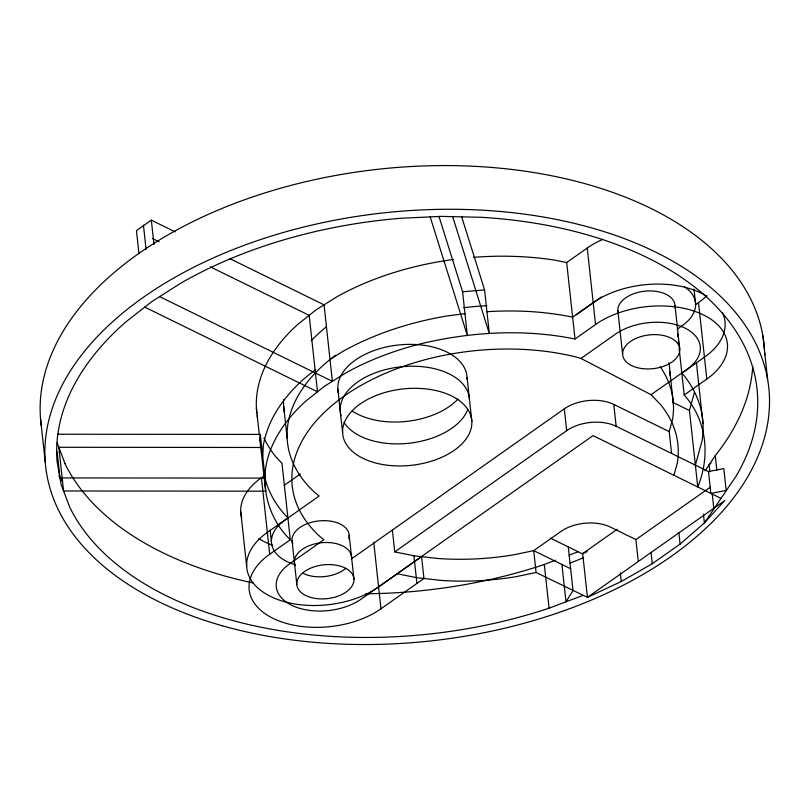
<?xml version="1.0" encoding="UTF-8"?>
<svg xmlns="http://www.w3.org/2000/svg" width="810" height="810" viewBox="0 0 810 810"><rect width="100%" height="100%" fill="white"/><g stroke="black" fill="none" stroke-linecap="round" stroke-linejoin="round"><path stroke-width="1.21" d="M261.043 447.474L58.836 447.282L63.585 490.981L265.791 491.174L259.969 440.944L260.344 434.413L57.743 434.231M262.713 456.263L263.331 445.53A221.282 130.997 -6.2 0 1 303.709 379.029L315.11 369.957M671.571 453.448L669.202 431.598L672.553 419.357A193.954 114.817 -6.2 0 0 660.201 366.687M679.134 348.32L684.197 394.996C706.948 420.299 710.481 456.03 697.754 486.972L689.442 410.508L694.423 392.344M673.94 475.298L677.302 463.047A193.954 114.817 -6.2 0 0 661.173 405.304L651.078 394.693L580.952 358.466L576.416 357.089A193.954 114.817 -6.2 0 0 344.25 396.039A193.954 114.817 -6.2 0 0 320.8 537.313L323.909 539.703L289.514 563.952A49.359 29.221 -6.2 0 0 291.681 605.262A49.359 29.221 -6.2 0 0 361.179 599.086L593.021 435.618L720.748 498.251M695.375 465.122L702.017 440.913A221.282 130.997 -6.2 0 0 683.62 375.03L681.828 373.147L704.437 357.21A76.626 45.36 -6.2 0 0 722.449 312.761M705.014 470.853L715.27 455.615L716.85 470.175M582.906 595.441L549.058 608.158A351.884 208.322 -6.2 0 1 69.711 507.161L61.114 484.451L57.014 460.991A351.884 208.322 -6.2 0 1 126.046 321.762L151.754 301.654L180.782 283.176A351.884 208.322 -6.2 0 1 401.315 218.234L441.308 216.391L480.856 217.282A351.884 208.322 -6.2 0 1 735.946 476.391L704.386 522.926L680.106 544.077L652.273 563.699L621.25 581.539L587.432 597.365L536.098 572.488L516.203 576.639A193.954 114.817 -6.2 0 1 440.863 580.385L416.684 577.682L397.123 573.743M175.203 231.862L151.338 220.158L136.455 230.648L138.956 253.712M617.26 529.234L582.37 553.807L550.365 538.124M703.434 514.188L704.386 522.926L724.788 500.519L587.432 597.365L582.684 553.676L587.189 551.559M241.704 517.681A76.626 45.36 -6.2 0 1 261.417 477.768L265.528 474.873M473.647 257.337A221.282 130.997 -6.2 0 1 554.739 260.132L566.686 262.531L587.25 248.042A76.626 45.36 -6.2 0 1 602.67 239.426M284.249 485.342L300.429 473.931M576.214 314.766L601.496 296.936M263.412 469.324C265.518 487.691 274.985 504.863 287.904 517.904L267.351 532.393A76.626 45.36 -6.2 0 0 270.702 596.524A76.626 45.36 -6.2 0 0 378.604 586.946L421.575 556.642L423.954 578.492L380.973 608.796A76.626 45.36 -6.2 0 1 273.071 618.374A76.626 45.36 -6.2 0 1 269.72 554.242L290.284 539.744L281.971 463.279L275.805 456.8A221.282 130.997 -6.2 0 1 263.989 437.977M290.284 539.744C266.713 517.074 258.258 480.613 270.449 450.076A221.282 130.997 -6.2 0 1 306.079 400.879L324.405 386.309L345.485 373.086A221.282 130.997 -6.2 0 1 421.413 343.642C471.531 331.735 524.333 328.738 574.999 339.005L595.553 324.506A76.626 45.36 -6.2 0 1 703.455 314.928A76.626 45.36 -6.2 0 1 706.816 379.06L684.197 394.996M580.952 358.466L615.357 334.216A49.359 29.221 -6.2 0 1 684.855 328.04A49.359 29.221 -6.2 0 1 687.012 369.35L651.078 394.693M695.426 304.762L698.503 302.586A76.626 45.36 -6.2 0 0 706.735 295.772M669.202 431.598L613.788 404.433A35.144 20.807 -6.2 0 0 564.307 408.827L356.43 555.387A49.359 29.221 -6.2 0 1 351.732 558.333M677.13 329.275L682.273 325.65A49.359 29.221 -6.2 0 0 684.501 286.841M392.374 530.044L394.753 551.894L566.676 430.677A35.144 20.807 -6.2 0 1 616.157 426.283L708.477 471.552L723.806 468.595L726.185 490.445L710.856 493.391L708.477 471.552M711.038 463.158L709.044 464.565L709.833 471.855M638.27 561.441L635.901 539.592L710.38 487.144M329.994 359.468L343.116 351.246A221.282 130.997 -6.2 0 1 447.13 315.94L464.97 313.662M555.599 560.226L544.31 564.459L549.058 608.158M569.136 555.144L578.168 551.752M438.949 216.331L462.601 291.813L484.572 289.869L489.321 333.568L452.679 216.645M486.942 311.718C515.555 309.886 544.522 311.324 572.619 317.156L593.183 302.656A76.626 45.36 -6.2 0 1 706.988 296.369M394.753 551.894L414.315 555.832L438.483 558.535A193.954 114.817 -6.2 0 0 513.834 554.789L533.719 550.648L560.905 531.471A35.144 20.807 -6.2 0 1 610.386 527.077L635.901 539.592M672.442 402.165L689.442 410.508M229.746 258.603L324.061 304.843L332.373 381.318L159.641 296.632M152.361 238.454L159.175 241.795M210.316 266.865L309.177 315.343L317.49 391.807L144.757 307.122M570.635 568.741L533.719 550.648L536.098 572.488M57.186 442.928L64.972 463.472M461.528 216.341L484.572 289.869M430.181 216.898L467.35 335.512L462.601 291.813M762.878 335.775L767.627 379.465M698.503 302.586L706.816 379.06M693.998 289.16L695.587 303.72M712.203 493.705L713.792 508.265M703.009 423.66L697.076 369.036A221.282 130.997 -6.2 0 0 696.519 362.941M675.013 305.552L679.762 349.242A28.704 16.99 -6.2 0 1 637.662 367.76A28.704 16.99 -6.2 0 1 636.123 338.347A28.704 16.99 -6.2 0 1 679.762 349.242M677.514 333.426L677.919 337.152M678.324 340.878L678.729 344.604M669.87 371.456L673.424 404.231M678.891 532.838L680.106 544.077M651.058 552.471L652.273 563.699M617.858 310.625L622.606 354.324M613.788 404.433L616.157 426.283M587.25 248.042L595.553 324.506M620.298 572.802L621.25 581.539M566.686 262.531L574.999 339.005M564.307 408.827L566.676 430.677M568.266 546.892L573.014 590.591L565.987 601.8L561.917 564.347M467.076 377.47L471.845 421.382A64.901 38.424 -6.2 0 1 376.65 463.249A64.901 38.424 -6.2 0 1 373.177 396.728A64.901 38.424 -6.2 0 1 471.845 421.382M413.869 555.397L416.917 583.453M373.744 542.254L380.973 608.796M337.831 388.942L342.6 432.864M349.181 535.278L353.95 579.201A28.704 16.99 -6.2 0 1 311.85 597.719A28.704 16.99 -6.2 0 1 310.311 568.296A28.704 16.99 -6.2 0 1 353.95 579.201M283.621 405.749L287.175 438.524M292.025 540.361L296.794 584.273M260.344 434.413L265.093 478.113L59.97 477.92L57.125 451.707M270.135 530.044L271.451 542.184M256.406 408.169L259.311 434.879M259.575 437.299L259.969 440.944M261.417 477.768L269.72 554.242M240.742 511.819L246.675 566.443M151.338 220.158L153.971 244.438M143.441 225.18L146.083 249.46M40.5 418.436L45.249 462.135M467.765 409.455A64.901 38.424 -6.2 0 1 408.524 443.303A64.901 38.424 -6.2 0 1 343.987 422.385M341.02 415.753A64.901 38.424 -6.2 0 1 398.601 367.102A64.901 38.424 -6.2 0 1 469.446 399.32M295.123 565.481A28.704 16.99 -6.2 0 1 321.145 542.781A28.704 16.99 -6.2 0 1 351.429 559.366M345.738 568.387A28.704 16.99 -6.2 0 1 303.396 573.47M335.502 355.246A193.954 114.817 -6.2 0 0 316.052 493.624L319.17 496.003L284.766 520.253A49.359 29.221 -6.2 0 0 295.113 564.692M463.482 307.739A193.954 114.817 -6.2 0 1 486.942 305.714M668.847 362.748A193.954 114.817 -6.2 0 1 669.961 375.212M284.229 411.986A193.954 114.817 -6.2 0 1 283.581 399.472M311.182 340.818A193.954 114.817 -6.2 0 1 326.177 326.946M338.641 393.913A64.901 38.424 -6.2 0 1 397.912 345.05A64.901 38.424 -6.2 0 1 467.097 379.485M458.035 399.006A64.901 38.424 -6.2 0 1 352.411 411.136M292.744 543.631A28.704 16.99 -6.2 0 1 319.717 520.84A28.704 16.99 -6.2 0 1 348.806 538.65M257.539 417.899A221.282 130.997 -6.2 0 1 257.135 415.479M256.821 413.049A221.282 130.997 -6.2 0 1 297.776 324.405L316.102 309.835L337.183 296.622A221.282 130.997 -6.2 0 1 453.62 259.453M618.222 312.822A28.704 16.99 -6.2 0 1 645.55 291.104A28.704 16.99 -6.2 0 1 674.882 307.79M272.474 545.15A76.626 45.36 -6.2 0 1 258.866 538.62M764.691 352.897A363.71 215.318 -6.2 0 1 764.751 355.357M583.656 557.644A363.71 215.318 -6.2 0 1 570.058 563.051M62.097 481.241A363.71 215.318 -6.2 0 1 58.836 475.916M41.28 425.766A363.71 215.318 -6.2 0 1 380.872 168.966A363.71 215.318 -6.2 0 1 764.498 349.201M752.713 367.021A351.935 208.352 -6.2 0 1 715.26 455.605M544.279 564.489A351.935 208.352 -6.2 0 1 365.786 593.771M253.003 582.906A351.935 208.352 -6.2 0 1 64.861 463.472M222.355 625.786A363.71 215.318 -6.2 0 0 769.5 403.987A363.71 215.318 -6.2 0 0 229.746 250.928A363.71 215.318 -6.2 0 0 222.355 625.786"/></g></svg>
